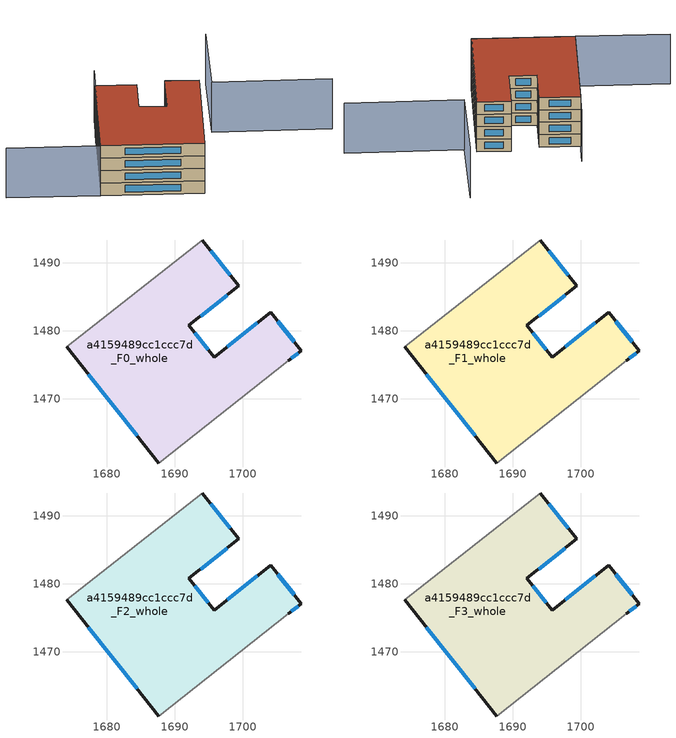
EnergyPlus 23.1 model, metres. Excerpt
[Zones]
a4159489cc1ccc7d_F0_whole
 floor ground (EU_floor_Construction): 1699.41,1486.6 1692.07,1480.8 1695.78,1476.14 1704.12,1482.72 1708.59,1477.1 1706.71,1475.6 1687.68,1460.58 1674.13,1477.64 1694.03,1493.36 z0
 wall outside (EU_wall_Construction): 1706.71,1475.6 1708.59,1477.1 1704.12,1482.72 1695.78,1476.14 1692.07,1480.8 1699.41,1486.6 1694.03,1493.36 / 1674.13,1477.64 1687.68,1460.58 z0:3
 wall adiabatic (EU_wall_Construction): 1687.68,1460.58 1706.71,1475.6 / 1694.03,1493.36 1674.13,1477.64 z0:3
 window (EU_Window_Construction): 1698.15,1488.19 1695.3,1491.77 / 1693.79,1482.16 1697.69,1485.24 / 1694.91,1477.23 1692.94,1479.7 / 1702.16,1481.18 1697.73,1477.68 / 1707.54,1478.42 1705.17,1481.4 / 1707.15,1475.95 1708.15,1476.74 / 1677.31,1473.63 1684.5,1464.59 z0.7:2.3
a4159489cc1ccc7d_F1_whole
 floor to a4159489cc1ccc7d_F0_whole (EU_floor_Construction): 1699.41,1486.6 1692.07,1480.8 1695.78,1476.14 1704.12,1482.72 1708.59,1477.1 1706.7,1475.6 1687.68,1460.58 1674.13,1477.64 1694.03,1493.36 z3
 wall outside (EU_wall_Construction): 1706.71,1475.6 1708.59,1477.1 1704.12,1482.72 1695.78,1476.14 1692.07,1480.8 1699.41,1486.6 1694.03,1493.36 / 1674.13,1477.64 1687.68,1460.58 z3:6
 wall adiabatic (EU_wall_Construction): 1687.68,1460.58 1706.71,1475.6 / 1694.03,1493.36 1674.13,1477.64 z3:6
 window (EU_Window_Construction): 1698.15,1488.19 1695.3,1491.77 / 1693.79,1482.16 1697.69,1485.24 / 1694.91,1477.23 1692.94,1479.7 / 1702.16,1481.18 1697.73,1477.68 / 1707.54,1478.42 1705.17,1481.4 / 1707.15,1475.95 1708.15,1476.74 / 1677.31,1473.63 1684.5,1464.59 z3.7:5.3
a4159489cc1ccc7d_F2_whole
 floor to a4159489cc1ccc7d_F1_whole (EU_floor_Construction): 1699.41,1486.6 1692.07,1480.8 1695.78,1476.14 1704.12,1482.72 1708.59,1477.1 1706.7,1475.6 1687.68,1460.58 1674.13,1477.64 1694.03,1493.36 z6
 wall outside (EU_wall_Construction): 1706.71,1475.6 1708.59,1477.1 1704.12,1482.72 1695.78,1476.14 1692.07,1480.8 1699.41,1486.6 1694.03,1493.36 / 1674.13,1477.64 1687.68,1460.58 z6:9
 wall adiabatic (EU_wall_Construction): 1687.68,1460.58 1706.71,1475.6 / 1694.03,1493.36 1674.13,1477.64 z6:9
 window (EU_Window_Construction): 1698.15,1488.19 1695.3,1491.77 / 1693.79,1482.16 1697.69,1485.24 / 1694.91,1477.23 1692.94,1479.7 / 1702.16,1481.18 1697.73,1477.68 / 1707.54,1478.42 1705.17,1481.4 / 1707.15,1475.95 1708.15,1476.74 / 1677.31,1473.63 1684.5,1464.59 z6.7:8.3
a4159489cc1ccc7d_F3_whole
 floor to a4159489cc1ccc7d_F2_whole (EU_floor_Construction): 1699.41,1486.6 1692.07,1480.8 1695.78,1476.14 1704.12,1482.72 1708.59,1477.1 1706.7,1475.6 1687.68,1460.58 1674.13,1477.64 1694.03,1493.36 z9
 wall outside (EU_wall_Construction): 1706.71,1475.6 1708.59,1477.1 1704.12,1482.72 1695.78,1476.14 1692.07,1480.8 1699.41,1486.6 1694.03,1493.36 / 1674.13,1477.64 1687.68,1460.58 z9:12
 wall adiabatic (EU_wall_Construction): 1687.68,1460.58 1706.71,1475.6 / 1694.03,1493.36 1674.13,1477.64 z9:12
 window (EU_Window_Construction): 1698.15,1488.19 1695.3,1491.77 / 1693.79,1482.16 1697.69,1485.24 / 1694.91,1477.23 1692.94,1479.7 / 1702.16,1481.18 1697.73,1477.68 / 1707.54,1478.42 1705.17,1481.4 / 1707.15,1475.95 1708.15,1476.74 / 1677.31,1473.63 1684.5,1464.59 z9.7:11.3
 roof outside (EU_roof_Construction): 1706.71,1475.6 1708.59,1477.1 1704.12,1482.72 1695.78,1476.14 1692.07,1480.8 1699.41,1486.6 1694.03,1493.36 1674.13,1477.64 1687.68,1460.58 z12
shading: 1687.61,1460.67 1708.28,1476.83 / 1725.28,1454.9 1709.32,1474.41 / 1709.32,1474.41 1725.09,1487.32 / 1699.04,1497.31 1674.08,1477.6 / 1674.08,1477.6 1661.77,1493.18 z0:12
[Building]
EU S2 Campaign: North Axis=0; Terrain=City; Solar Distribution=FullExterior
[Site:Location]
Budapest.Ferenc.Liszt.Intl.AP: Latitude=47.437; Longitude=19.256; Time Zone=1; Elevation=185
[SizingPeriod:WeatherFileDays]
AnnualSizingPeriod: Begin Month=1; Begin Day of Month=1; End Month=12; End Day of Month=31; Day of Week for Start Day=Monday; Use Weather File Daylight Saving Period=No; Use Weather File Rain and Snow Indicators=No
[MATERIAL]
EU_InternalMass_Material: Roughness=MediumRough; Thickness=0.1; Conductivity=1; Density=1800; Specific Heat=900; Thermal Absorptance=0.9; Solar Absorptance=0.7; Visible Absorptance=0.7
[MATERIAL:NOMASS] Roughness=MediumRough; Thermal Absorptance=0.9; Solar Absorptance=0.7; Visible Absorptance=0.7
Name | Thermal Resistance
EU_wall_NoMass | 0.832559
EU_roof_NoMass | 1.39638
EU_floor_NoMass | 0.872794
[WINDOWMATERIAL:SIMPLEGLAZINGSYSTEM]
EU_Window_SimpleGlazing: UFactor=2.79869; Solar Heat Gain Coefficient=0.75; Visible Transmittance=0.75
[CONSTRUCTION]
EU_wall_Construction: EU_wall_NoMass
EU_roof_Construction: EU_roof_NoMass
EU_floor_Construction: EU_floor_NoMass
EU_Window_Construction: EU_Window_SimpleGlazing
EU_InternalMass_Construction: EU_InternalMass_Material
[ZONE] Type=1; Multiplier=1; Ceiling Height=autocalculate; Volume=1518.79; Floor Area=autocalculate; Part of Total Floor Area=Yes
a4159489cc1ccc7d_F0_whole; a4159489cc1ccc7d_F1_whole; a4159489cc1ccc7d_F2_whole; a4159489cc1ccc7d_F3_whole
[INTERNALMASS] Construction=EU_InternalMass_Construction; Surface Area=506.262
Name | Zone or ZoneList
a4159489cc1ccc7d_F0_whole_EU_InternalMass | a4159489cc1ccc7d_F0_whole
a4159489cc1ccc7d_F1_whole_EU_InternalMass | a4159489cc1ccc7d_F1_whole
a4159489cc1ccc7d_F2_whole_EU_InternalMass | a4159489cc1ccc7d_F2_whole
a4159489cc1ccc7d_F3_whole_EU_InternalMass | a4159489cc1ccc7d_F3_whole
[OTHEREQUIPMENT] Fuel Type=Electricity; Design Level Calculation Method=Watts/Area; Power per Zone Floor Area=1; Fraction Latent=0; Fraction Radiant=0; Fraction Lost=0; Carbon Dioxide Generation Rate=0; EndUse Subcategory=EU_Step8_InternalGains
Name | Zone or ZoneList or Space or SpaceList | Schedule
EU_Step8_InternalGain_a4159489cc1ccc7d_F0_whole_f000 | a4159489cc1ccc7d_F0_whole | EU_Step8_GainSchedule_a4159489cc1ccc7d_F0_whole_f000
EU_Step8_InternalGain_a4159489cc1ccc7d_F1_whole_f000 | a4159489cc1ccc7d_F1_whole | EU_Step8_GainSchedule_a4159489cc1ccc7d_F1_whole_f000
EU_Step8_InternalGain_a4159489cc1ccc7d_F2_whole_f000 | a4159489cc1ccc7d_F2_whole | EU_Step8_GainSchedule_a4159489cc1ccc7d_F2_whole_f000
EU_Step8_InternalGain_a4159489cc1ccc7d_F3_whole_f000 | a4159489cc1ccc7d_F3_whole | EU_Step8_GainSchedule_a4159489cc1ccc7d_F3_whole_f000
[ZONEVENTILATION:DESIGNFLOWRATE] Schedule=EU_AlwaysOn; Design Flow Rate Calculation Method=AirChanges/Hour; Air Changes per Hour=0.475469; Ventilation Type=Natural; Fan Pressure Rise=0; Fan Total Efficiency=1; Constant Term Coefficient=1; Temperature Term Coefficient=0; Velocity Term Coefficient=0; Velocity Squared Term Coefficient=0; Minimum Indoor Temperature=-100; Maximum Indoor Temperature=100; Delta Temperature=-100; Minimum Outdoor Temperature=-100; Maximum Outdoor Temperature=100; Maximum Wind Speed=40
Name | Zone or ZoneList or Space or SpaceList
EU_ConstantAir_a4159489cc1ccc7d_F0_whole | a4159489cc1ccc7d_F0_whole
EU_ConstantAir_a4159489cc1ccc7d_F1_whole | a4159489cc1ccc7d_F1_whole
EU_ConstantAir_a4159489cc1ccc7d_F2_whole | a4159489cc1ccc7d_F2_whole
EU_ConstantAir_a4159489cc1ccc7d_F3_whole | a4159489cc1ccc7d_F3_whole
[HVACTEMPLATE:THERMOSTAT] Constant Heating Setpoint=20; Constant Cooling Setpoint=50
EU_HeatOnly_a4159489cc1ccc7d_F0_whole; EU_HeatOnly_a4159489cc1ccc7d_F1_whole; EU_HeatOnly_a4159489cc1ccc7d_F2_whole; EU_HeatOnly_a4159489cc1ccc7d_F3_whole
[HVACTEMPLATE:ZONE:IDEALLOADSAIRSYSTEM] System Availability Schedule=EU_AlwaysOn; Maximum Heating Supply Air Temperature=50; Minimum Cooling Supply Air Temperature=13; Maximum Heating Supply Air Humidity Ratio=0.0156; Minimum Cooling Supply Air Humidity Ratio=0.0077; Heating Limit=NoLimit; Cooling Limit=NoLimit; Heating Availability Schedule=EU_AlwaysOn; Cooling Availability Schedule=EU_CoolingOff; Dehumidification Control Type=ConstantSensibleHeatRatio; Cooling Sensible Heat Ratio=0.7; Dehumidification Setpoint=60; Humidification Control Type=None; Humidification Setpoint=30; Outdoor Air Method=None; Outdoor Air Flow Rate per Person=0.00944; Outdoor Air Flow Rate per Zone Floor Area=0; Outdoor Air Flow Rate per Zone=0; Demand Controlled Ventilation Type=None; Outdoor Air Economizer Type=NoEconomizer; Heat Recovery Type=None; Sensible Heat Recovery Effectiveness=0.7; Latent Heat Recovery Effectiveness=0.65
Name | Template Thermostat
a4159489cc1ccc7d_F0_whole | EU_HeatOnly_a4159489cc1ccc7d_F0_whole
a4159489cc1ccc7d_F1_whole | EU_HeatOnly_a4159489cc1ccc7d_F1_whole
a4159489cc1ccc7d_F2_whole | EU_HeatOnly_a4159489cc1ccc7d_F2_whole
a4159489cc1ccc7d_F3_whole | EU_HeatOnly_a4159489cc1ccc7d_F3_whole
[SIZING:ZONE] Zone Cooling Design Supply Air Temperature Input Method=SupplyAirTemperature; Zone Cooling Design Supply Air Temperature=13; Zone Heating Design Supply Air Temperature Input Method=SupplyAirTemperature; Zone Heating Design Supply Air Temperature=50; Zone Cooling Design Supply Air Humidity Ratio=0.008; Zone Heating Design Supply Air Humidity Ratio=0.008; Cooling Design Air Flow Method=DesignDay; Cooling Design Air Flow Rate=0; Cooling Minimum Air Flow per Zone Floor Area=0.000762; Cooling Minimum Air Flow=0; Cooling Minimum Air Flow Fraction=0.2; Heating Design Air Flow Method=DesignDay; Heating Design Air Flow Rate=0; Heating Maximum Air Flow per Zone Floor Area=0.002032; Heating Maximum Air Flow=0.141576; Heating Maximum Air Flow Fraction=0.3; Account for Dedicated Outdoor Air System=No; Dedicated Outdoor Air System Control Strategy=NeutralSupplyAir; Dedicated Outdoor Air Low Setpoint Temperature for Design=autosize; Dedicated Outdoor Air High Setpoint Temperature for Design=autosize; Zone Load Sizing Method=Sensible Load Only No Latent Load; Zone Latent Cooling Design Supply Air Humidity Ratio Input Method=HumidityRatioDifference; Zone Cooling Design Supply Air Humidity Ratio Difference=0.005; Zone Latent Heating Design Supply Air Humidity Ratio Input Method=HumidityRatioDifference; Zone Humidification Design Supply Air Humidity Ratio Difference=0.005
a4159489cc1ccc7d_F0_whole; a4159489cc1ccc7d_F1_whole; a4159489cc1ccc7d_F2_whole; a4159489cc1ccc7d_F3_whole
[SCHEDULE:CONSTANT]
Name | Hourly Value
EU_AlwaysOn | 1
EU_CoolingOff | 0
[SCHEDULE:FILE] Column Number=1; Rows to Skip at Top=0; Number of Hours of Data=8760; Column Separator=Comma; Interpolate to Timestep=No; Minutes per Item=60; Adjust Schedule for Daylight Savings=Yes
Name | File
EU_Step8_GainSchedule_a4159489cc1ccc7d_F0_whole_f000 | ../../schedules/a4159489cc1ccc7d/a4159489cc1ccc7d_F0_whole_f000_gain.csv
EU_Step8_GainSchedule_a4159489cc1ccc7d_F1_whole_f000 | ../../schedules/a4159489cc1ccc7d/a4159489cc1ccc7d_F1_whole_f000_gain.csv
EU_Step8_GainSchedule_a4159489cc1ccc7d_F2_whole_f000 | ../../schedules/a4159489cc1ccc7d/a4159489cc1ccc7d_F2_whole_f000_gain.csv
EU_Step8_GainSchedule_a4159489cc1ccc7d_F3_whole_f000 | ../../schedules/a4159489cc1ccc7d/a4159489cc1ccc7d_F3_whole_f000_gain.csv
